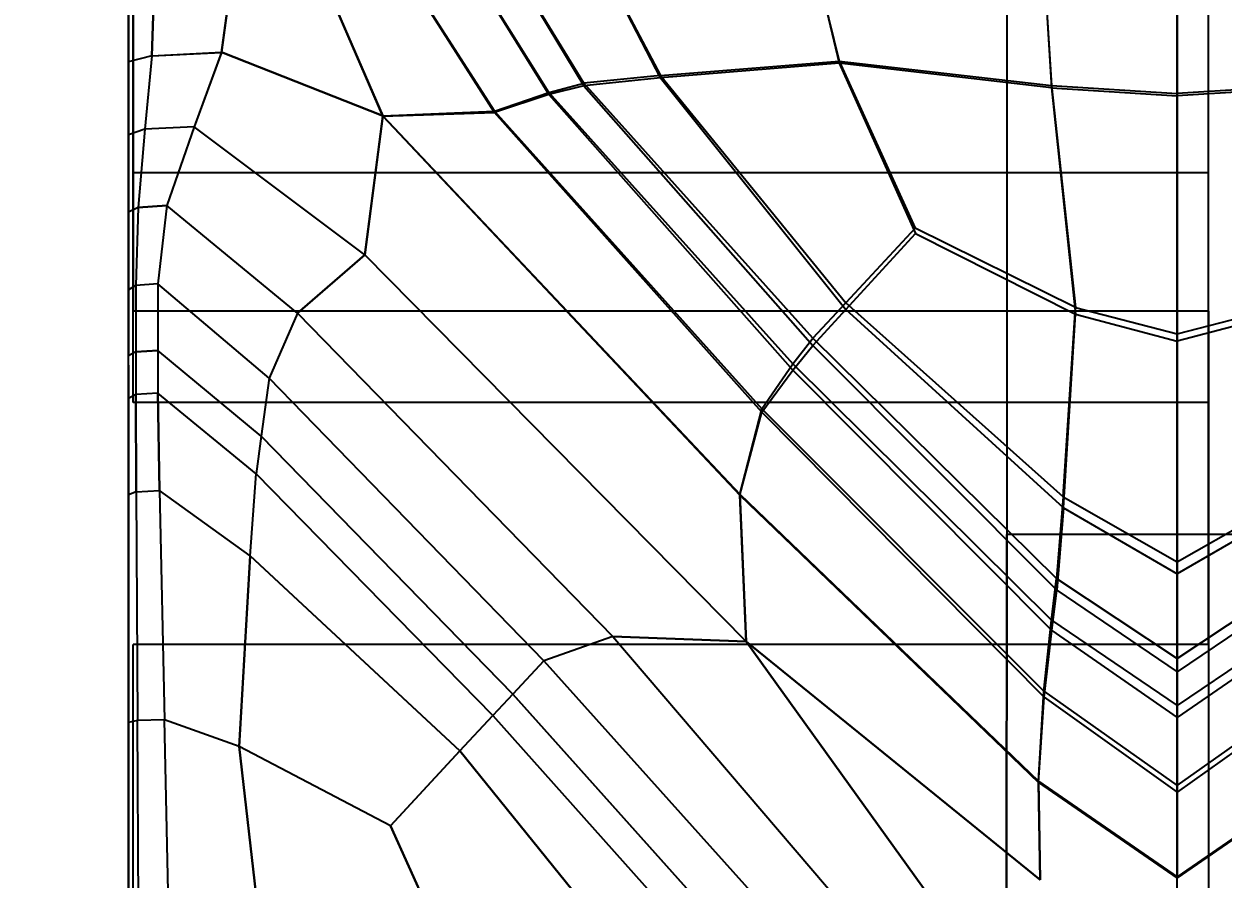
# Model space of a CAD drawing. Extents: x 11992 to 29481, y -6727 to 6811.
# Drawn here: x 12601.68 to 12607.26, y 1481.97 to 1485.95 of the extents above; entities that cross this region are included whole.
import ezdxf

# ---------------------------------------------------------------- set-up
doc = ezdxf.new("R2010")
doc.units = 0
doc.header["$MEASUREMENT"] = 0
doc.layers.get('0').update_dxf_attribs({"color": 8, "linetype": 'CONTINUOUS'})
doc.layers.add('zoylight 3编号', color=7, linetype='CONTINUOUS')
doc.styles.add('TFB MS 3mm at 1 to 25', font='arial.ttf', dxfattribs={"height": 75})

msp = doc.modelspace()

# ---------------------------------------------------------------- linework, layer by layer
for p, q in [((12602.1883, 1485.2559, -1749.2247), (12602.1883, 1498.8749, -1766.6945)), ((12602.1883, 1485.2559, -1731.6407), (12602.1883, 1492.1591, -1710.5894)), ((12602.1883, 1484.1876, -1731.1503), (12602.1883, 1492.1591, -1710.5894)), ((12607.042, 1489.4578, -1722.1391), (12607.042, 1484.5068, -1720.3787)), ((12606.2495, 1488.6474, -1721.8437), (12606.2495, 1483.5734, -1720.4842)), ((12606.2495, 1488.6474, -1759.0217), (12606.2495, 1483.5734, -1760.3812)), ((12602.1883, 1488.4746, -1771.4535), (12602.1883, 1484.612, -1772.1821)), ((12607.1879, 1484.1876, -1749.7151), (12607.1879, 1488.4746, -1771.4535)), ((12607.042, 1483.3917, -1760.504), (12607.042, 1487.8917, -1759.5803)), ((12602.1673, 1484.1657, -1759.9796), (12602.1673, 1486.6495, -1758.0222)), ((12604.1214, 1485.6284, -1720.5995), (12603.7427, 1486.2332, -1720.7071)), ((12604.2844, 1485.6717, -1720.5364), (12603.9292, 1486.2506, -1720.6421)), ((12603.9292, 1486.2497, -1760.2241), (12604.284, 1485.6605, -1760.3064)), ((12604.3531, 1486.2525, -1720.6354), (12604.6402, 1485.7087, -1720.532)), ((12604.6402, 1485.697, -1760.3084), (12604.3531, 1486.2513, -1760.2307)), ((12605.3535, 1486.2511, -1720.6389), (12605.4713, 1485.775, -1720.5381)), ((12605.3535, 1486.2509, -1760.227), (12605.4713, 1485.7654, -1760.3031)), ((12606.4197, 1486.2497, -1760.2204), (12606.4574, 1485.6512, -1760.3104)), ((12606.4197, 1486.249, -1720.6453), (12606.4574, 1485.662, -1720.527)), ((12603.4543, 1486.1874, -1720.8789), (12603.8691, 1485.5416, -1720.7692)), ((12603.8682, 1485.5358, -1760.0882), (12603.4543, 1486.1863, -1759.9873)), ((12603.7427, 1486.2323, -1760.159), (12604.1204, 1485.6193, -1760.2491)), ((12602.1673, 1486.1669, -1722.0925), (12602.1673, 1485.7364, -1722.5594)), ((12603.0814, 1486.14, -1721.0567), (12603.3494, 1485.5208, -1720.9687)), ((12603.3489, 1485.5184, -1759.8967), (12603.0814, 1486.1383, -1759.8096)), ((12602.2855, 1486.1004, -1721.2016), (12602.275, 1485.8, -1721.1337)), ((12602.275, 1485.8, -1759.7323), (12602.2855, 1486.1002, -1759.6644)), ((12602.6413, 1486.1173, -1721.14), (12602.5988, 1485.816, -1721.0756)), ((12602.5988, 1485.815, -1759.7908), (12602.6413, 1486.1162, -1759.7262)), ((12602.1673, 1485.8847, -1758.8598), (12602.1673, 1485.1401, -1758.424)), ((12602.275, 1485.8, -1721.1337), (12602.1673, 1485.7716, -1721.2457)), ((12602.275, 1485.8, -1759.7323), (12602.1673, 1485.7716, -1759.6202)), ((12602.275, 1485.8, -1721.1337), (12602.2436, 1485.4579, -1721.0797)), ((12602.275, 1485.8, -1759.7323), (12602.2436, 1485.4579, -1759.7863)), ((12602.275, 1485.8, -1721.1337), (12602.5988, 1485.816, -1721.0756)), ((12602.275, 1485.8, -1759.7323), (12602.5988, 1485.815, -1759.7908)), ((12602.5988, 1485.816, -1721.0756), (12602.4725, 1485.47, -1721.0316)), ((12602.5988, 1485.815, -1759.7908), (12602.4725, 1485.4696, -1759.8347)), ((12603.3494, 1485.5208, -1720.9687), (12602.5988, 1485.816, -1721.0756)), ((12603.3489, 1485.5184, -1759.8967), (12602.5988, 1485.815, -1759.7908)), ((12602.1673, 1485.4574, -1758.3707), (12602.1673, 1485.7716, -1759.6202)), ((12604.6402, 1485.7087, -1720.532), (12605.4713, 1485.775, -1720.5381)), ((12605.4713, 1485.7654, -1760.3031), (12604.6402, 1485.697, -1760.3084)), ((12605.4713, 1485.775, -1720.5381), (12606.4574, 1485.662, -1720.527)), ((12605.4713, 1485.775, -1720.5381), (12605.8246, 1484.9977, -1720.4344)), ((12606.4574, 1485.6512, -1760.3104), (12605.4713, 1485.7654, -1760.3031)), ((12605.4713, 1485.7654, -1760.3031), (12605.8251, 1484.9727, -1760.3777)), ((12602.1673, 1485.0721, -1721.0894), (12602.1673, 1485.7104, -1721.4886)), ((12602.1673, 1485.7104, -1721.4886), (12602.1673, 1485.4574, -1722.4952)), ((12604.6402, 1485.697, -1760.3084), (12604.284, 1485.6605, -1760.3064)), ((12604.6402, 1485.7087, -1720.532), (12604.2844, 1485.6717, -1720.5364)), ((12604.6402, 1485.7087, -1720.532), (12605.5013, 1484.6518, -1720.3968)), ((12604.6402, 1485.697, -1760.3084), (12605.5018, 1484.6194, -1760.4056)), ((12604.1204, 1485.6193, -1760.2491), (12603.8682, 1485.5358, -1760.0882)), ((12603.8691, 1485.5416, -1720.7692), (12604.1214, 1485.6284, -1720.5995)), ((12604.284, 1485.6605, -1760.3064), (12604.1204, 1485.6193, -1760.2491)), ((12604.1204, 1485.6193, -1760.2491), (12605.2558, 1484.3383, -1760.38)), ((12604.1214, 1485.6284, -1720.5995), (12604.2844, 1485.6717, -1720.5364)), ((12604.1214, 1485.6284, -1720.5995), (12605.2553, 1484.3676, -1720.435)), ((12604.284, 1485.6605, -1760.3064), (12605.3487, 1484.4527, -1760.4199)), ((12605.3483, 1484.4868, -1720.3833), (12604.2844, 1485.6717, -1720.5364)), ((12606.4574, 1485.662, -1720.527), (12606.569, 1484.6296, -1720.3925)), ((12606.4574, 1485.662, -1720.527), (12607.042, 1485.6243, -1720.5233)), ((12606.4574, 1485.6512, -1760.3104), (12606.5699, 1484.5977, -1760.4069)), ((12606.4574, 1485.6512, -1760.3104), (12607.042, 1485.6131, -1760.3127)), ((12607.6271, 1485.662, -1720.5269), (12607.042, 1485.6243, -1720.5233)), ((12607.6266, 1485.6512, -1760.3104), (12607.042, 1485.6131, -1760.3127)), ((12602.1673, 1485.5971, -1721.9398), (12602.1673, 1485.27, -1721.8849)), ((12603.3494, 1485.5208, -1720.9687), (12603.2664, 1484.8747, -1720.9394)), ((12603.2664, 1484.874, -1759.9272), (12603.3489, 1485.5184, -1759.8967)), ((12603.3489, 1485.5184, -1759.8967), (12603.8682, 1485.5358, -1760.0882)), ((12603.3489, 1485.5184, -1759.8967), (12605.0083, 1483.7575, -1760.1357)), ((12603.3494, 1485.5208, -1720.9687), (12603.8691, 1485.5416, -1720.7692)), ((12603.3494, 1485.5208, -1720.9687), (12605.0083, 1483.762, -1720.7254)), ((12605.1113, 1484.1423, -1760.2457), (12603.8682, 1485.5358, -1760.0882)), ((12603.8691, 1485.5416, -1720.7692), (12605.1117, 1484.159, -1720.5932)), ((12602.2436, 1485.4579, -1721.0797), (12602.1673, 1485.4321, -1721.1886)), ((12602.2436, 1485.4579, -1759.7863), (12602.1673, 1485.4321, -1759.6773)), ((12602.2436, 1485.4579, -1721.0797), (12602.2116, 1485.095, -1720.9833)), ((12602.2436, 1485.4579, -1759.7863), (12602.2116, 1485.0948, -1759.8826)), ((12602.4725, 1485.47, -1721.0316), (12602.2436, 1485.4579, -1721.0797)), ((12602.4725, 1485.4696, -1759.8347), (12602.2436, 1485.4579, -1759.7863)), ((12602.4725, 1485.4696, -1759.8347), (12602.3456, 1485.1031, -1759.921)), ((12602.4725, 1485.47, -1721.0316), (12602.3461, 1485.1034, -1720.9449)), ((12603.2664, 1484.8747, -1720.9394), (12602.4725, 1485.47, -1721.0316)), ((12603.2664, 1484.874, -1759.9272), (12602.4725, 1485.4696, -1759.8347)), ((12602.1673, 1485.3754, -1759.4336), (12602.1673, 1484.4665, -1758.6993)), ((12602.1673, 1485.27, -1758.981), (12602.1673, 1484.8034, -1758.5168)), ((12607.1879, 1485.2559, -1749.2247), (12602.1883, 1485.2559, -1749.2247)), ((12607.1879, 1485.2559, -1731.6407), (12602.1883, 1485.2559, -1731.6407)), ((12602.1673, 1484.1657, -1720.8863), (12602.1673, 1485.1401, -1722.4419)), ((12602.2116, 1485.095, -1720.9833), (12602.1673, 1485.0721, -1721.0894)), ((12602.2116, 1485.0948, -1759.8826), (12602.1673, 1485.0721, -1759.7765)), ((12602.2116, 1485.095, -1720.9833), (12602.2011, 1484.7321, -1720.7881)), ((12602.2116, 1485.0948, -1759.8826), (12602.2011, 1484.7321, -1760.0778)), ((12602.2116, 1485.095, -1720.9833), (12602.3461, 1485.1034, -1720.9449)), ((12602.3456, 1485.1031, -1759.921), (12602.2116, 1485.0948, -1759.8826)), ((12602.3461, 1485.1034, -1720.9449), (12602.3037, 1484.739, -1720.7527)), ((12602.3456, 1485.1031, -1759.921), (12602.3037, 1484.739, -1760.1132)), ((12602.9531, 1484.6032, -1759.9995), (12602.3456, 1485.1031, -1759.921)), ((12602.9531, 1484.6034, -1720.8666), (12602.3461, 1485.1034, -1720.9449)), ((12602.1673, 1482.6999, -1720.3543), (12602.1673, 1485.0199, -1721.3342)), ((12605.8246, 1484.9977, -1720.4344), (12605.5013, 1484.6518, -1720.3968)), ((12605.5018, 1484.6194, -1760.4056), (12605.8251, 1484.9727, -1760.3777)), ((12606.569, 1484.6296, -1720.3925), (12605.8246, 1484.9977, -1720.4344)), ((12605.8251, 1484.9727, -1760.3777), (12606.5699, 1484.5977, -1760.4069)), ((12602.1673, 1484.6642, -1721.1415), (12602.1673, 1484.9229, -1721.7892)), ((12603.2664, 1484.8747, -1720.9394), (12602.9531, 1484.6034, -1720.8666)), ((12602.9531, 1484.6032, -1759.9995), (12603.2664, 1484.874, -1759.9272)), ((12605.0378, 1483.0773, -1720.6986), (12603.2664, 1484.8747, -1720.9394)), ((12605.0378, 1483.077, -1760.1686), (12603.2664, 1484.874, -1759.9272)), ((12602.2011, 1484.7321, -1760.0778), (12602.1673, 1484.7119, -1759.9718)), ((12602.2011, 1484.7321, -1720.7881), (12602.1673, 1484.7119, -1720.8941)), ((12602.3037, 1484.739, -1760.1132), (12602.2011, 1484.7321, -1760.0778)), ((12602.3037, 1484.739, -1720.7527), (12602.2011, 1484.7321, -1720.7881)), ((12602.2011, 1484.7321, -1760.0778), (12602.2011, 1484.2245, -1760.3377)), ((12602.2011, 1484.7321, -1720.7881), (12602.2011, 1484.2245, -1720.5281)), ((12602.8205, 1484.3011, -1760.1858), (12602.3037, 1484.739, -1760.1132)), ((12602.8205, 1484.3011, -1720.6801), (12602.3037, 1484.739, -1720.7527)), ((12602.3037, 1484.739, -1760.1132), (12602.3037, 1484.2305, -1760.3735)), ((12602.3037, 1484.739, -1720.7527), (12602.3037, 1484.2305, -1720.4923)), ((12602.1673, 1484.7119, -1759.9718), (12602.1673, 1484.4053, -1760.158)), ((12602.1673, 1484.3614, -1759.9083), (12602.1673, 1484.6642, -1759.7244)), ((12605.5013, 1484.6518, -1720.3968), (12605.3483, 1484.4868, -1720.3833)), ((12605.5018, 1484.6194, -1760.4056), (12605.3487, 1484.4527, -1760.4199)), ((12606.5117, 1483.7487, -1720.2928), (12605.5013, 1484.6518, -1720.3968)), ((12606.5127, 1483.6988, -1760.4794), (12605.5018, 1484.6194, -1760.4056)), ((12606.5117, 1483.7487, -1720.2928), (12606.569, 1484.6296, -1720.3925)), ((12606.569, 1484.6296, -1720.3925), (12607.042, 1484.5068, -1720.3787)), ((12607.042, 1484.5068, -1720.3787), (12607.515, 1484.6296, -1720.3925)), ((12602.1673, 1484.2801, -1759.4444), (12602.1673, 1484.5755, -1759.2649)), ((12607.1879, 1484.612, -1708.6833), (12602.1883, 1484.612, -1708.6833)), ((12607.1879, 1484.612, -1772.1821), (12602.1883, 1484.612, -1772.1821)), ((12602.9531, 1484.6034, -1720.8666), (12602.8205, 1484.3011, -1720.6801)), ((12602.9531, 1484.6032, -1759.9995), (12602.8205, 1484.3011, -1760.1858)), ((12602.9531, 1484.6034, -1720.8666), (12604.4179, 1483.1006, -1720.6404)), ((12602.9531, 1484.6032, -1759.9995), (12604.4179, 1483.1006, -1760.2258)), ((12606.5127, 1483.6988, -1760.4794), (12606.5699, 1484.5977, -1760.4069)), ((12606.5699, 1484.5977, -1760.4069), (12607.042, 1484.4727, -1760.4167)), ((12607.5145, 1484.5977, -1760.4069), (12607.042, 1484.4727, -1760.4167)), ((12607.1879, 1483.0634, -1750.0743), (12607.1879, 1484.612, -1772.1821)), ((12607.1879, 1484.612, -1708.6833), (12607.1879, 1481.8768, -1730.5672)), ((12607.042, 1484.5068, -1720.3787), (12607.042, 1481.9829, -1720.5188)), ((12605.2553, 1484.3676, -1720.435), (12605.3483, 1484.4868, -1720.3833)), ((12605.2558, 1484.3383, -1760.38), (12605.3487, 1484.4527, -1760.4199)), ((12605.3483, 1484.4868, -1720.3833), (12606.4812, 1483.3703, -1720.2505)), ((12605.3487, 1484.4527, -1760.4199), (12606.4827, 1483.3147, -1760.5165)), ((12602.2011, 1484.4241, -1760.2651), (12602.1673, 1484.4053, -1760.158)), ((12602.2011, 1484.4241, -1720.6007), (12602.1673, 1484.4053, -1720.7079)), ((12602.3037, 1484.4303, -1760.3007), (12602.2011, 1484.4241, -1760.2651)), ((12602.2011, 1484.4241, -1720.6007), (12602.3037, 1484.4303, -1720.565)), ((12602.7843, 1484.0307, -1720.4939), (12602.3037, 1484.4303, -1720.565)), ((12602.7843, 1484.0307, -1760.372), (12602.3037, 1484.4303, -1760.3007)), ((12602.1673, 1484.3614, -1720.9576), (12602.1673, 1483.6562, -1721.2767)), ((12605.1113, 1484.1423, -1760.2457), (12605.2558, 1484.3383, -1760.38)), ((12605.1117, 1484.159, -1720.5932), (12605.2553, 1484.3676, -1720.435)), ((12606.4579, 1483.1757, -1720.2901), (12605.2553, 1484.3676, -1720.435)), ((12605.2558, 1484.3383, -1760.38), (12606.4588, 1483.1273, -1760.4934)), ((12602.8205, 1484.3011, -1760.1858), (12602.7843, 1484.0307, -1760.372)), ((12602.8205, 1484.3011, -1720.6801), (12602.7843, 1484.0307, -1720.4939)), ((12604.0985, 1482.9874, -1760.4038), (12602.8205, 1484.3011, -1760.1858)), ((12604.0985, 1482.9874, -1720.462), (12602.8205, 1484.3011, -1720.6801)), ((12602.2011, 1484.2245, -1720.5281), (12602.1673, 1484.2069, -1720.6356)), ((12602.2011, 1484.2245, -1760.3377), (12602.1673, 1484.2069, -1760.2303)), ((12602.3037, 1484.2305, -1720.4923), (12602.2011, 1484.2245, -1720.5281)), ((12602.3037, 1484.2305, -1760.3735), (12602.2011, 1484.2245, -1760.3377)), ((12602.203, 1483.7732, -1760.4161), (12602.2011, 1484.2245, -1760.3377)), ((12602.2011, 1484.2245, -1720.5281), (12602.203, 1483.7732, -1720.4498)), ((12602.3113, 1483.7782, -1760.4521), (12602.3037, 1484.2305, -1760.3735)), ((12602.3037, 1484.2305, -1720.4923), (12602.3113, 1483.7782, -1720.4138)), ((12602.7609, 1483.8559, -1720.4221), (12602.3037, 1484.2305, -1720.4923)), ((12602.7609, 1483.8559, -1760.4438), (12602.3037, 1484.2305, -1760.3735)), ((12602.1673, 1482.6999, -1760.5116), (12602.1673, 1484.2069, -1760.2303)), ((12602.1673, 1481.5721, -1760.4544), (12602.1673, 1484.18, -1758.8734)), ((12607.1879, 1484.1876, -1731.1503), (12602.1883, 1484.1876, -1731.1503)), ((12607.1879, 1484.1876, -1749.7151), (12602.1883, 1484.1876, -1749.7151)), ((12602.1673, 1484.1657, -1759.9796), (12602.1673, 1483.5749, -1759.0139)), ((12605.0083, 1483.762, -1720.7254), (12605.1117, 1484.159, -1720.5932)), ((12605.0083, 1483.7575, -1760.1357), (12605.1113, 1484.1423, -1760.2457)), ((12605.1113, 1484.1423, -1760.2457), (12606.423, 1482.8183, -1760.3852)), ((12605.1117, 1484.159, -1720.5932), (12606.4221, 1482.8458, -1720.4365)), ((12602.7843, 1484.0307, -1720.4939), (12602.7609, 1483.8559, -1720.4221)), ((12602.7843, 1484.0307, -1760.372), (12602.7609, 1483.8559, -1760.4438)), ((12602.7843, 1484.0307, -1720.4939), (12603.9545, 1482.8327, -1720.2802)), ((12603.9545, 1482.8327, -1760.5857), (12602.7843, 1484.0307, -1760.372)), ((12602.1673, 1480.9472, -1760.0416), (12602.1673, 1483.9947, -1758.941)), ((12602.7328, 1483.4757, -1760.5104), (12602.7609, 1483.8559, -1760.4438)), ((12602.7328, 1483.4757, -1720.3554), (12602.7609, 1483.8559, -1720.4221)), ((12603.861, 1482.7328, -1720.2112), (12602.7609, 1483.8559, -1720.4221)), ((12603.861, 1482.7328, -1760.6547), (12602.7609, 1483.8559, -1760.4438)), ((12602.203, 1483.7732, -1760.4161), (12602.3113, 1483.7782, -1760.4521)), ((12602.203, 1483.7732, -1720.4498), (12602.3113, 1483.7782, -1720.4138)), ((12602.3113, 1483.7782, -1760.4521), (12602.3351, 1482.7125, -1760.6569)), ((12602.7328, 1483.4757, -1760.5104), (12602.3113, 1483.7782, -1760.4521)), ((12602.3113, 1483.7782, -1720.4138), (12602.3351, 1482.7125, -1720.209)), ((12602.7328, 1483.4757, -1720.3554), (12602.3113, 1483.7782, -1720.4138)), ((12602.203, 1483.7732, -1760.4161), (12602.1673, 1483.758, -1760.3083)), ((12602.203, 1483.7732, -1720.4498), (12602.1673, 1483.758, -1720.5576)), ((12602.1673, 1483.758, -1720.5576), (12602.1673, 1477.8998, -1721.9249)), ((12602.203, 1483.7732, -1760.4161), (12602.2092, 1482.7094, -1760.6206)), ((12602.203, 1483.7732, -1720.4498), (12602.2092, 1482.7094, -1720.2453)), ((12605.0083, 1483.762, -1720.7254), (12606.3968, 1482.4278, -1720.5703)), ((12605.0083, 1483.762, -1720.7254), (12605.0378, 1483.0773, -1720.6986)), ((12605.0083, 1483.7575, -1760.1357), (12606.3973, 1482.4214, -1760.2873)), ((12605.0378, 1483.077, -1760.1686), (12605.0083, 1483.7575, -1760.1357)), ((12606.5117, 1483.7487, -1720.2928), (12606.4812, 1483.3703, -1720.2505)), ((12606.5117, 1483.7487, -1720.2928), (12607.042, 1483.4478, -1720.2582)), ((12607.042, 1483.4478, -1720.2582), (12607.5727, 1483.7487, -1720.2928)), ((12606.5127, 1483.6988, -1760.4794), (12606.4827, 1483.3147, -1760.5165)), ((12606.5127, 1483.6988, -1760.4794), (12607.042, 1483.3917, -1760.504)), ((12607.5713, 1483.6988, -1760.4794), (12607.042, 1483.3917, -1760.504)), ((12606.2495, 1483.5734, -1720.4842), (12606.249, 1480.9472, -1720.308)), ((12606.249, 1480.9472, -1760.5574), (12606.2495, 1483.5734, -1760.3812)), ((12651.2496, 1483.5734, -1760.3812), (12606.2495, 1483.5734, -1760.3812)), ((12651.2496, 1483.5734, -1720.4842), (12606.2495, 1483.5734, -1720.4842)), ((12602.7328, 1483.4757, -1760.5104), (12602.6818, 1482.5892, -1760.6809)), ((12602.6818, 1482.5892, -1720.1849), (12602.7328, 1483.4757, -1720.3554)), ((12602.7328, 1483.4757, -1760.5104), (12603.7079, 1482.568, -1760.6855)), ((12603.7079, 1482.568, -1720.1804), (12602.7328, 1483.4757, -1720.3554)), ((12607.042, 1480.9472, -1760.3838), (12607.042, 1483.3917, -1760.504)), ((12606.4579, 1483.1757, -1720.2901), (12606.4812, 1483.3703, -1720.2505)), ((12606.4812, 1483.3703, -1720.2505), (12607.042, 1482.9984, -1720.2063)), ((12607.042, 1482.9984, -1720.2063), (12607.6032, 1483.3703, -1720.2505)), ((12606.4588, 1483.1273, -1760.4934), (12606.4827, 1483.3147, -1760.5165)), ((12606.4827, 1483.3147, -1760.5165), (12607.042, 1482.9354, -1760.5488)), ((12607.6018, 1483.3147, -1760.5165), (12607.042, 1482.9354, -1760.5488)), ((12606.4221, 1482.8458, -1720.4365), (12606.4579, 1483.1757, -1720.2901)), ((12606.4579, 1483.1757, -1720.2901), (12607.042, 1482.7785, -1720.242)), ((12607.6261, 1483.1757, -1720.2901), (12607.042, 1482.7785, -1720.242)), ((12606.423, 1482.8183, -1760.3852), (12606.4588, 1483.1273, -1760.4934)), ((12606.4588, 1483.1273, -1760.4934), (12607.042, 1482.7237, -1760.5312)), ((12607.6252, 1483.1273, -1760.4934), (12607.042, 1482.7237, -1760.5312)), ((12607.1879, 1483.0634, -1730.7911), (12602.1883, 1483.0634, -1730.7911)), ((12607.1879, 1483.0634, -1750.0743), (12602.1883, 1483.0634, -1750.0743)), ((12602.1883, 1480.6003, -1708.4336), (12602.1883, 1483.0634, -1730.7911)), ((12604.4179, 1483.1006, -1760.2258), (12604.0985, 1482.9874, -1760.4038)), ((12604.4179, 1483.1006, -1720.6404), (12604.0985, 1482.9874, -1720.462)), ((12604.4179, 1483.1006, -1760.2258), (12605.6754, 1481.6301, -1760.4394)), ((12604.4179, 1483.1006, -1760.2258), (12605.0378, 1483.077, -1760.1686)), ((12605.0378, 1483.0773, -1720.6986), (12604.4179, 1483.1006, -1720.6404)), ((12604.4179, 1483.1006, -1720.6404), (12605.6758, 1481.6301, -1720.4265)), ((12606.4045, 1481.9691, -1720.5729), (12605.0378, 1483.0773, -1720.6986)), ((12605.0378, 1483.0773, -1720.6986), (12606.0835, 1481.6243, -1720.5067)), ((12606.0835, 1481.6243, -1760.3595), (12605.0378, 1483.077, -1760.1686)), ((12605.0378, 1483.077, -1760.1686), (12606.4045, 1481.9693, -1760.2952)), ((12604.0985, 1482.9874, -1760.4038), (12603.9545, 1482.8327, -1760.5857)), ((12604.0985, 1482.9874, -1720.462), (12603.9545, 1482.8327, -1720.2802)), ((12604.0985, 1482.9874, -1760.4038), (12605.3421, 1481.6015, -1760.6217)), ((12604.0985, 1482.9874, -1720.462), (12605.3421, 1481.6015, -1720.2442)), ((12603.9545, 1482.8327, -1720.2802), (12603.861, 1482.7328, -1720.2112)), ((12603.9545, 1482.8327, -1760.5857), (12603.861, 1482.7328, -1760.6547)), ((12605.0903, 1481.5626, -1760.7994), (12603.9545, 1482.8327, -1760.5857)), ((12603.9545, 1482.8327, -1720.2802), (12605.0903, 1481.5626, -1720.0665)), ((12606.3968, 1482.4278, -1720.5703), (12606.4221, 1482.8458, -1720.4365)), ((12606.4221, 1482.8458, -1720.4365), (12607.042, 1482.408, -1720.3843)), ((12607.042, 1482.408, -1720.3843), (12607.6619, 1482.846, -1720.4361)), ((12606.3973, 1482.4214, -1760.2873), (12606.423, 1482.8183, -1760.3852)), ((12606.423, 1482.8183, -1760.3852), (12607.042, 1482.377, -1760.4317)), ((12607.6614, 1482.8183, -1760.3852), (12607.042, 1482.377, -1760.4317)), ((12603.7079, 1482.568, -1760.6855), (12603.861, 1482.7328, -1760.6547)), ((12603.7079, 1482.568, -1720.1804), (12603.861, 1482.7328, -1720.2112)), ((12603.861, 1482.7328, -1720.2112), (12604.9272, 1481.5373, -1720.0003)), ((12603.861, 1482.7328, -1760.6547), (12604.9272, 1481.5373, -1760.8655)), ((12602.2092, 1482.7094, -1760.6206), (12602.1673, 1482.6999, -1760.5116)), ((12602.2092, 1482.7094, -1720.2453), (12602.1673, 1482.6999, -1720.3543)), ((12602.1673, 1480.3142, -1720.1547), (12602.1673, 1482.6777, -1720.6084)), ((12602.3351, 1482.7125, -1760.6569), (12602.2092, 1482.7094, -1760.6206)), ((12602.3351, 1482.7125, -1720.209), (12602.2092, 1482.7094, -1720.2453)), ((12602.215, 1481.5836, -1760.8212), (12602.2092, 1482.7094, -1760.6206)), ((12602.215, 1481.5836, -1720.0447), (12602.2092, 1482.7094, -1720.2453)), ((12602.359, 1481.5848, -1760.8579), (12602.3351, 1482.7125, -1760.6569)), ((12602.3594, 1481.5848, -1720.008), (12602.3351, 1482.7125, -1720.209)), ((12602.6818, 1482.5892, -1720.1849), (12602.3351, 1482.7125, -1720.209)), ((12602.6818, 1482.5892, -1760.6809), (12602.3351, 1482.7125, -1760.6569)), ((12602.1673, 1482.6364, -1759.7852), (12602.1673, 1482.5857, -1759.204)), ((12602.1673, 1482.5857, -1721.6618), (12602.1673, 1480.3555, -1721.4753)), ((12602.8, 1481.5473, -1720.0001), (12602.6818, 1482.5892, -1720.1849)), ((12603.3846, 1482.2197, -1720.1128), (12602.6818, 1482.5892, -1720.1849)), ((12603.3846, 1482.2197, -1760.7531), (12602.6818, 1482.5892, -1760.6809)), ((12602.6818, 1482.5892, -1760.6809), (12602.8, 1481.5473, -1760.8658)), ((12603.3846, 1482.2197, -1720.1128), (12603.7079, 1482.568, -1720.1804)), ((12603.7079, 1482.568, -1760.6855), (12603.3846, 1482.2197, -1760.7531)), ((12603.7079, 1482.568, -1760.6855), (12604.5705, 1481.5025, -1760.8767)), ((12604.5705, 1481.5025, -1719.9891), (12603.7079, 1482.568, -1720.1804)), ((12606.3968, 1482.4278, -1720.5703), (12606.4045, 1481.9691, -1720.5729)), ((12606.3968, 1482.4278, -1720.5703), (12607.042, 1481.9829, -1720.5188)), ((12606.3973, 1482.4214, -1760.2873), (12607.042, 1481.976, -1760.3378)), ((12606.4045, 1481.9693, -1760.2952), (12606.3973, 1482.4214, -1760.2873)), ((12607.6876, 1482.4278, -1720.5699), (12607.042, 1481.9829, -1720.5188)), ((12607.042, 1481.976, -1760.3378), (12607.6871, 1482.4214, -1760.2873)), ((12603.7389, 1481.4353, -1719.9762), (12603.3846, 1482.2197, -1720.1128)), ((12603.3846, 1482.2197, -1760.7531), (12603.7389, 1481.4353, -1760.8896)), ((12607.042, 1480.9472, -1720.4821), (12607.042, 1481.9829, -1720.5188))]:
    msp.add_line(p, q)

# ---------------------------------------------------------------- texts
at = {"layer": 'zoylight 3编号', "insert": (12454.958, 1533.6001, -2440.428), "char_height": 75, "width": 206.137453, "attachment_point": 1, "style": 'TFB MS 3mm at 1 to 25'}
msp.add_mtext('{\\fSimHei|b0|i0|c134|p49;\\W0.95494; \\W1;L2W}', dxfattribs=at)

doc.saveas('drawing.dxf')
